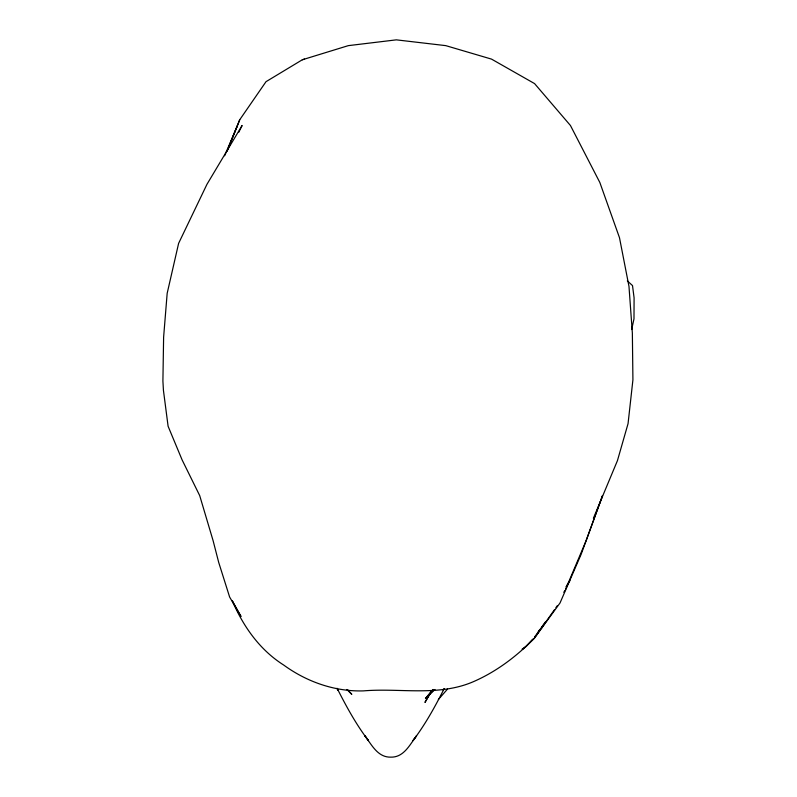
<?xml version="1.0" encoding="UTF-8"?>
<svg xmlns="http://www.w3.org/2000/svg" width="797" height="797" viewBox="0 0 797 797"><rect width="100%" height="100%" fill="white"/><g stroke="black" fill="none" stroke-linecap="round" stroke-linejoin="round"><path stroke-width="1.2" d="M631.682 329.53L633.984 318.86L634.093 297.889L632.509 285.575L627.319 280.873M229.387 145.562L239.728 119.759L266.019 81.673L302.332 59.765L348.329 45.638L396.348 39.85L445.772 45.638L491.53 59.117L534.568 83.595L570.443 125.498L599.832 182.473L619.488 237.705L628.982 286.412L632.36 333.126L632.918 379.84L628.056 423.635L617.446 460.616L593.396 518.259M227.862 149.338L239.728 119.759M227.085 151.3L228.47 147.853M224.634 155.774L237.227 126.036M565.611 589.272L586.154 540.625L602.542 495.595L581.172 554.234L560.022 602.97L534.359 638.218C516.735 656.32 496.103 671.931 472.79 681.943C438.031 696.708 399.845 687.821 363.372 690.889C334.77 691.726 306.715 681.804 283.722 665.067C259.822 649.944 243.364 626.661 232.375 600.928L241.013 616.489L229.626 597.033L218.717 562.463L213.088 540.625L199.698 495.595L182.095 459.869L168.097 426.256L163.435 390.351L162.907 381.036L163.614 337.191L167.171 293.336L178.618 243.354L206.951 184.326L242.099 125.498L238.821 132.192M443.311 690.272L444.168 688.628C435.092 706.68 425.209 724.543 412.966 740.652L416.572 735.741C409.827 744.657 403.88 757.469 390.809 757.15C377.708 757.479 371.621 744.717 364.867 735.741L368.473 740.652C356.209 724.563 346.406 706.65 337.28 688.628L338.137 690.272L337.021 688.279M543.544 624.599L534.518 637.132M544.291 623.593L541.731 627.827L545.616 621.64M563.758 592.281L565.093 590.348M554.533 609.625L534.359 638.218L523.42 648.818M555.917 607.653L557.312 605.68M538.304 631.692L539.519 629.989M532.685 639.214L526.14 646.477L522.125 649.117M447.506 689.096L438.35 699.527M433.16 689.584L425.449 698.501L433.05 689.525M433.996 689.544L429.623 694.346L424.96 702.406L431.426 691.268L433.229 690.082M435.032 689.515L429.623 694.346L431.426 691.268L433.448 690.092M302.332 59.765L304.544 59.117M346.884 689.515L351.806 694.346L347.422 689.544M569.755 580.704L566.219 586.821L569.755 580.704"/></g></svg>
